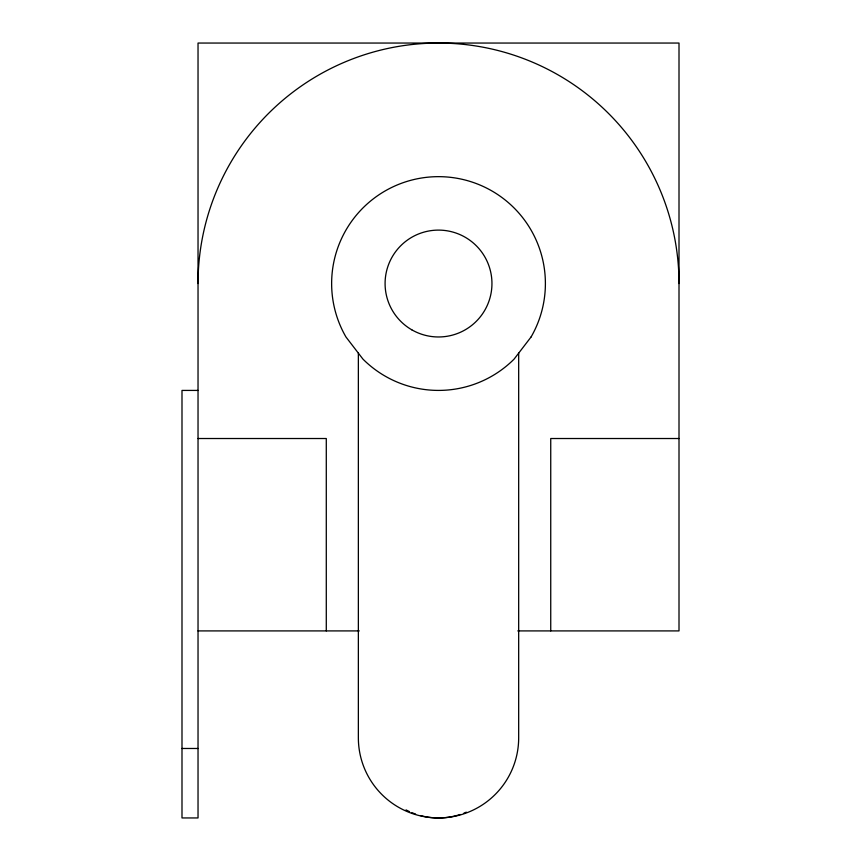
<?xml version="1.0" encoding="UTF-8"?>
<svg xmlns="http://www.w3.org/2000/svg" width="861" height="861" viewBox="0 0 861 861"><rect width="100%" height="100%" fill="white"/><g stroke="black" fill="none" stroke-linecap="round" stroke-linejoin="round"><path stroke-width="1.29" d="M198.03 390.42L181.994 390.42L181.994 817.95L198.03 817.95L198.03 43.05L679.006 43.05L679.006 630.909L517.784 630.909M198.03 438.518L326.287 438.518L326.287 630.909M679.006 438.518L550.739 438.518L550.739 630.909M198.03 630.909L359.252 630.909M181.994 748.478L198.03 748.478M518.677 353.139L518.677 737.791A80.159 80.159 0 0 1 438.518 817.95A80.159 80.159 0 0 1 358.359 737.791L358.359 353.139M198.03 283.538A240.488 240.488 0 0 1 438.518 43.05A240.488 240.488 0 0 1 679.006 283.538M466.307 812.149A69.472 69.472 0 0 1 463.896 813.15M460.215 814.474A69.472 69.472 0 0 1 420.534 815.582M415.583 814.054A69.472 69.472 0 0 1 411.935 812.666M409.535 811.622A69.472 69.472 0 0 1 406.037 809.889M531.076 336.974L514.092 359.112A106.882 106.882 0 0 1 362.944 359.112L345.95 336.974A106.882 106.882 0 0 1 438.518 176.656A106.882 106.882 0 0 1 531.076 336.974M411.795 329.817A53.447 53.447 0 0 0 491.954 283.538A53.447 53.447 0 0 0 411.795 237.259A53.447 53.447 0 0 0 411.795 329.817"/></g></svg>
